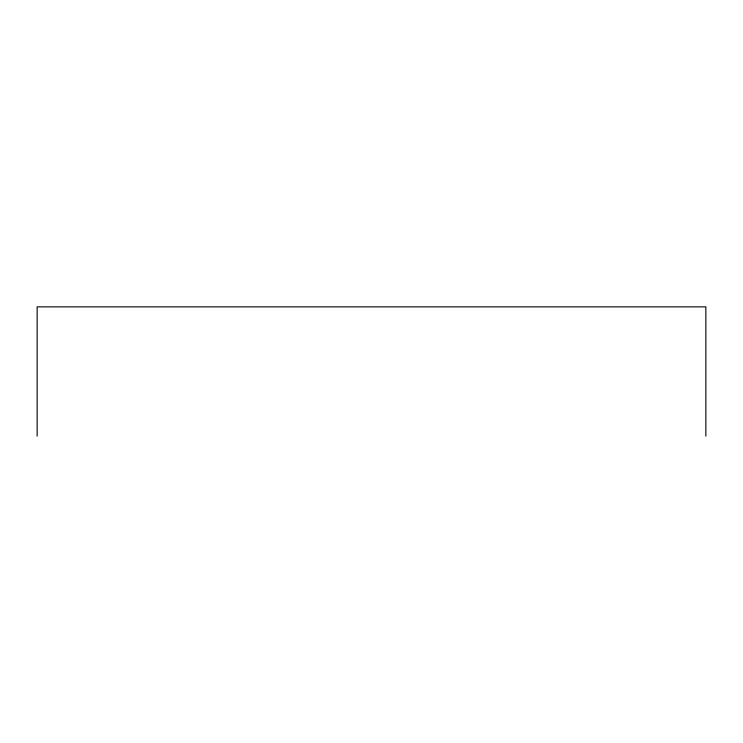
<?xml version="1.0" encoding="UTF-8"?>
<svg xmlns="http://www.w3.org/2000/svg" width="743" height="743" viewBox="0 0 743 743"><rect width="100%" height="100%" fill="white"/><g stroke="black" fill="none" stroke-linecap="round" stroke-linejoin="round"><path stroke-width="1.11" d="M705.85 436.132L705.85 306.868L37.15 306.868L37.15 436.132"/></g></svg>
